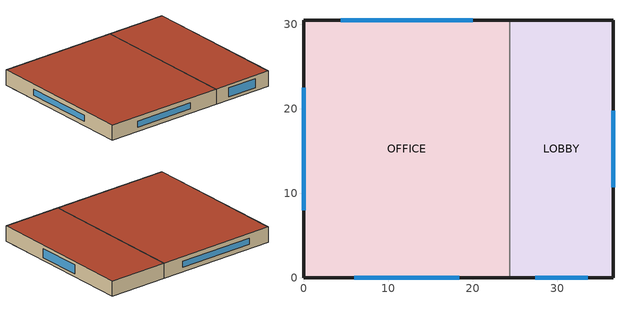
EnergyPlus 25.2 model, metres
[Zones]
OFFICE
 floor ground (Floor Slab): 0,30.48 0,0 24.38,0 24.38,30.48 z0
 wall outside (Exterior Wall): 24.38,30.48 0,30.48 0,0 24.38,0 z0:3.05
 wall to LOBBY (Interior Wall): 24.38,0 24.38,30.48 z0:3.05
 window (Window Construction): 6,0 18.38,0 / 20,30.48 4.38,30.48 / 0,22.48 0,8 z0.9:2.1
 roof outside (Roof Construction): 0,30.48 24.38,30.48 24.38,0 0,0 z3.05
LOBBY
 floor ground (Floor Slab): 24.38,30.48 24.38,0 36.58,0 36.58,30.48 z0
 wall outside (Exterior Wall): 24.38,0 36.58,0 36.58,30.48 24.38,30.48 z0:3.05
 window (Window Construction): 36.58,10.74 36.58,19.74 / 27.38,0 33.58,0 z0.6:2.4
 roof outside (Roof Construction): 24.38,30.48 36.58,30.48 36.58,0 24.38,0 z3.05
[Building]
Counterfactual Headquarters: North Axis {deg} — long axis E-W=0; Terrain=City; Loads Convergence Tolerance Value {W}=0.04; Temperature Convergence Tolerance Value {deltaC}=0.2; Solar Distribution=FullInteriorAndExterior; Maximum Number of Warmup Days=25; Minimum Number of Warmup Days=6
[Site:Location]
Washington Dulles Intl Airport VA: Latitude {N+ S-}=38.98; Longitude {W- E+}=-77.47; Time Zone {GMT+/-}=-5; Elevation {m}=82
[SizingPeriod:DesignDay] Day of Month=21; Dry-Bulb Temperature Range Modifier Type=DefaultMultipliers; Humidity Condition Type=Wetbulb; Barometric Pressure {Pa}=100344; Rain=No; Snow on ground=No; Daylight Savings Time Indicator=No
Name | Month | Day Type | Maximum Dry-Bulb Temperature {C} | Daily Dry-Bulb Temperature Range {C} | Wetbulb at Maximum Dry-Bulb {C} | Wind Speed {m/s} | Wind Direction {deg} | Solar Model Indicator | Clearness | taub (beam) | taud (diffuse)
Dulles Ann Htg 99.6% Condns DB | 1 | WinterDesignDay | -11.8 | 0 | -11.8 | 2.7 | 310 | ASHRAEClearSky | 0
Dulles Ann Clg 1% Condns DB=>MWB | 7 | SummerDesignDay | 32.7 | 11.4 | 23.5 | 4 | 290 | ASHRAETau |  | 0.544 | 1.787
[Site:GroundTemperature:BuildingSurface]
12.8, 11.1, 11.7, 13.3, 15.6, 18.3, 20.6, 21.7, 21.1, 19.4, 16.1, 13.9
[Material]
Roof Deck: Smooth, 0.0015, 45, 7800, 418, 0.9, 0.7, 0.7
Roof Insulation R25: Rough, 0.09, 0.022, 32, 1000, 0.9, 0.7, 0.7
CMU Wall: MediumRough, 0.2, 0.51, 800, 920, 0.9, 0.7, 0.7
Wall Insulation R7.5ci: Rough, 0.033, 0.022, 32, 1000, 0.9, 0.7, 0.7
Interior Partition: Smooth, 0.013, 0.16, 800, 840, 0.9, 0.6, 0.6
Concrete Slab: MediumRough, 0.15, 1.73, 2200, 900, 0.9, 0.7, 0.7
[Construction]
Roof Construction: Roof Deck, Roof Insulation R25
Exterior Wall: CMU Wall, Wall Insulation R7.5ci
Interior Wall: Interior Partition
Floor Slab: Concrete Slab
Window Construction: Double Pane Low-E
[WindowMaterial:SimpleGlazingSystem]
Double Pane Low-E: U-Factor {W/m2-K}=2.047; Solar Heat Gain Coefficient=0.4; Visible Transmittance=0.6
[Zone]
OFFICE: 0, 0, 0, 1, 1, 3.048, 2265.45
LOBBY: 0, 0, 0, 1, 1, 3.048, 1133.61
[People]
OFFICE People: OFFICE, OFFICE_Occ_Sch, People/Area, 0.053763, 0.3, Activity Sch
LOBBY People: LOBBY, LOBBY_Occ_Sch, People/Area, 0.107527, 0.3, Activity Sch
[Lights]
OFFICE Lights: OFFICE, OFFICE_Lighting_Sch, Watts/Area, 16.15, 0.42, 0.09, 0.18, 1, No
LOBBY Lights: LOBBY, LOBBY_Lighting_Sch, Watts/Area, 10.76, 0.32, 0.09, 0.18, 1, No
[ElectricEquipment]
OFFICE Equipment: OFFICE, OFFICE_Equip_Sch, Watts/Area, 10.76, 0.5, 0, 0
LOBBY Equipment: LOBBY, LOBBY_Equip_Sch, Watts/Area, 5.38, 0.5, 0, 0
[ZoneInfiltration:DesignFlowRate]
OFFICE Infiltration: OFFICE, Infil_Sch, Flow/ExteriorArea, 0.000305
LOBBY Infiltration: LOBBY, Infil_Sch, Flow/ExteriorArea, 0.000305
[HVACTemplate:Thermostat]
OFFICE Thermostat: OFFICE_HtgSetpt_Sch, OFFICE_ClgSetpt_Sch
LOBBY Thermostat: LOBBY_HtgSetpt_Sch, , LOBBY_ClgSetpt_Sch
[HVACTemplate:Zone:Unitary] Supply Air Maximum Flow Rate {m3/s}=autosize; Outdoor Air Method=Flow/Person; Outdoor Air Flow Rate per Person {m3/s} (20 cfm)=0.00944
Name | Template Unitary System | Template Thermostat
OFFICE | OFFICE RTU | OFFICE Thermostat
LOBBY | LOBBY RTU | LOBBY Thermostat
[HVACTemplate:System:Unitary] System Availability Schedule=HVAC_Avail_Sch; Supply Fan Maximum Flow Rate {m3/s}=autosize; Supply Fan Operating Mode Schedule=Always On; Supply Fan Total Efficiency=0.7; Supply Fan Delta Pressure {Pa}=745; Supply Fan Motor Efficiency=0.9; Supply Fan Motor in Air Stream Fraction=1; Cooling Coil Type=SingleSpeedDX; Cooling Design Supply Air Temperature {C}=12.8; Cooling Coil Gross Rated Total Capacity {W}=autosize; Cooling Coil Gross Rated Sensible Heat Ratio=autosize; Cooling Coil Gross Rated COP=3.5; Heating Coil Type=Gas; Heating Design Supply Air Temperature {C}=50; Heating Coil Capacity {W}=autosize; Gas Heating Coil Efficiency=0.8; Gas Heating Coil Parasitic Electric Load {W}=0; Maximum Outdoor Air Flow Rate {m3/s}=autosize; Minimum Outdoor Air Flow Rate {m3/s}=autosize; Economizer Type=NoEconomizer; Economizer Lockout=NoLockout; Supply Fan Placement=BlowThrough; Night Cycle Control=StayOff; Heat Recovery Type=None
Name | Control Zone or Thermostat Location
OFFICE RTU | OFFICE
LOBBY RTU | LOBBY
[Schedule:Compact]
Always On; HVAC_Avail_Sch: Through: 12/31, For: AllDays, Until: 24:00, 1
OFFICE_Occ_Sch: Through: 12/31, For: Weekdays, Until: 07:00, 0, Until: 08:00, 0.25, Until: 17:00, 1, Until: 18:00, 0.5, Until: 24:00, 0.05, For: Saturday, Until: 08:00, 0, Until: 13:00, 0.2, Until: 24:00, 0, For: Sunday, Until: 24:00, 0
LOBBY_Occ_Sch: Through: 12/31, For: Weekdays, Until: 07:00, 0.05, Until: 18:00, 0.75, Until: 21:00, 0.4, Until: 24:00, 0.05, For: Weekend, Until: 09:00, 0.05, Until: 18:00, 0.35, Until: 24:00, 0.05
OFFICE_Lighting_Sch: Through: 12/31, For: Weekdays, Until: 07:00, 0.05, Until: 18:00, 1, Until: 24:00, 0.05, For: Saturday, Until: 08:00, 0.05, Until: 14:00, 0.5, Until: 24:00, 0.05, For: Sunday, Until: 24:00, 0.05
LOBBY_Lighting_Sch: Through: 12/31, For: AllDays, Until: 06:00, 0.2, Until: 07:00, 0.6, Until: 21:00, 1, Until: 22:00, 0.6, Until: 24:00, 0.2
OFFICE_Equip_Sch: Through: 12/31, For: Weekdays, Until: 07:00, 0.1, Until: 08:00, 0.5, Until: 17:00, 1, Until: 18:00, 0.5, Until: 24:00, 0.1, For: Weekend, Until: 24:00, 0.1
LOBBY_Equip_Sch: Through: 12/31, For: Weekdays, Until: 07:00, 0.1, Until: 21:00, 0.6, Until: 24:00, 0.1, For: Weekend, Until: 24:00, 0.2
OFFICE_HtgSetpt_Sch: Through: 12/31, For: Weekdays, Until: 06:00, 15.56, Until: 22:00, 21.11, Until: 24:00, 15.56, For: Weekend, Until: 24:00, 15.56, For: AllOtherDays, Until: 24:00, 21.11
LOBBY_HtgSetpt_Sch: Through: 12/31, For: Weekdays, Until: 06:00, 15.56, Until: 22:00, 20, Until: 24:00, 15.56, For: Weekend, Until: 24:00, 15.56, For: AllOtherDays, Until: 24:00, 20
OFFICE_ClgSetpt_Sch: Through: 12/31, For: Weekdays, Until: 06:00, 29.44, Until: 22:00, 23.89, Until: 24:00, 29.44, For: Weekend, Until: 24:00, 29.44, For: AllOtherDays, Until: 24:00, 23.89
LOBBY_ClgSetpt_Sch: Through: 12/31, For: Weekdays, Until: 06:00, 29.44, Until: 22:00, 25, Until: 24:00, 29.44, For: Weekend, Until: 24:00, 29.44, For: AllOtherDays, Until: 24:00, 25
Infil_Sch: Through: 12/31, For: Weekdays, Until: 07:00, 1, Until: 18:00, 0.25, Until: 24:00, 1, For: Weekend, Until: 24:00, 1
Activity Sch: Through: 12/31, For: AllDays, Until: 24:00, 120
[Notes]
Counterfactual Headquarters — Baseline IDF
Building:  12,000 sf (1,115 m²) single-story municipal office
Location:  Washington Dulles, VA — Zone 4A
Zones:     OFFICE (8,000 sf / 743 m²)  +  LOBBY (4,000 sf / 372 m²)
HVAC:      Packaged RTU per zone — gas furnace, DX cooling
Baseline:  T8 fluorescents (1.5 W/sf office, 1.0 W/sf lobby)
Original RTU controls — fixed setpoints, no scheduling optimization
ECMs:      ECM-1: LED retrofit (office wing only)
ECM-2: DDC controls — optimized setpoints and scheduling
Weather:   USA_VA_Sterling-Washington.Dulles.Intl.AP.724030_TMY3.epw
EnergyPlus Version: 25.1
Author: Counterfactual Designs / Steve Kromer PE CMVP
SIMULATION CONTROL
LOCATION AND DESIGN DAYS — Washington Dulles, VA (Zone 4A)
Winter design day — 99.6% heating
Summer design day — 1% cooling
SCHEDULE TYPE LIMITS
